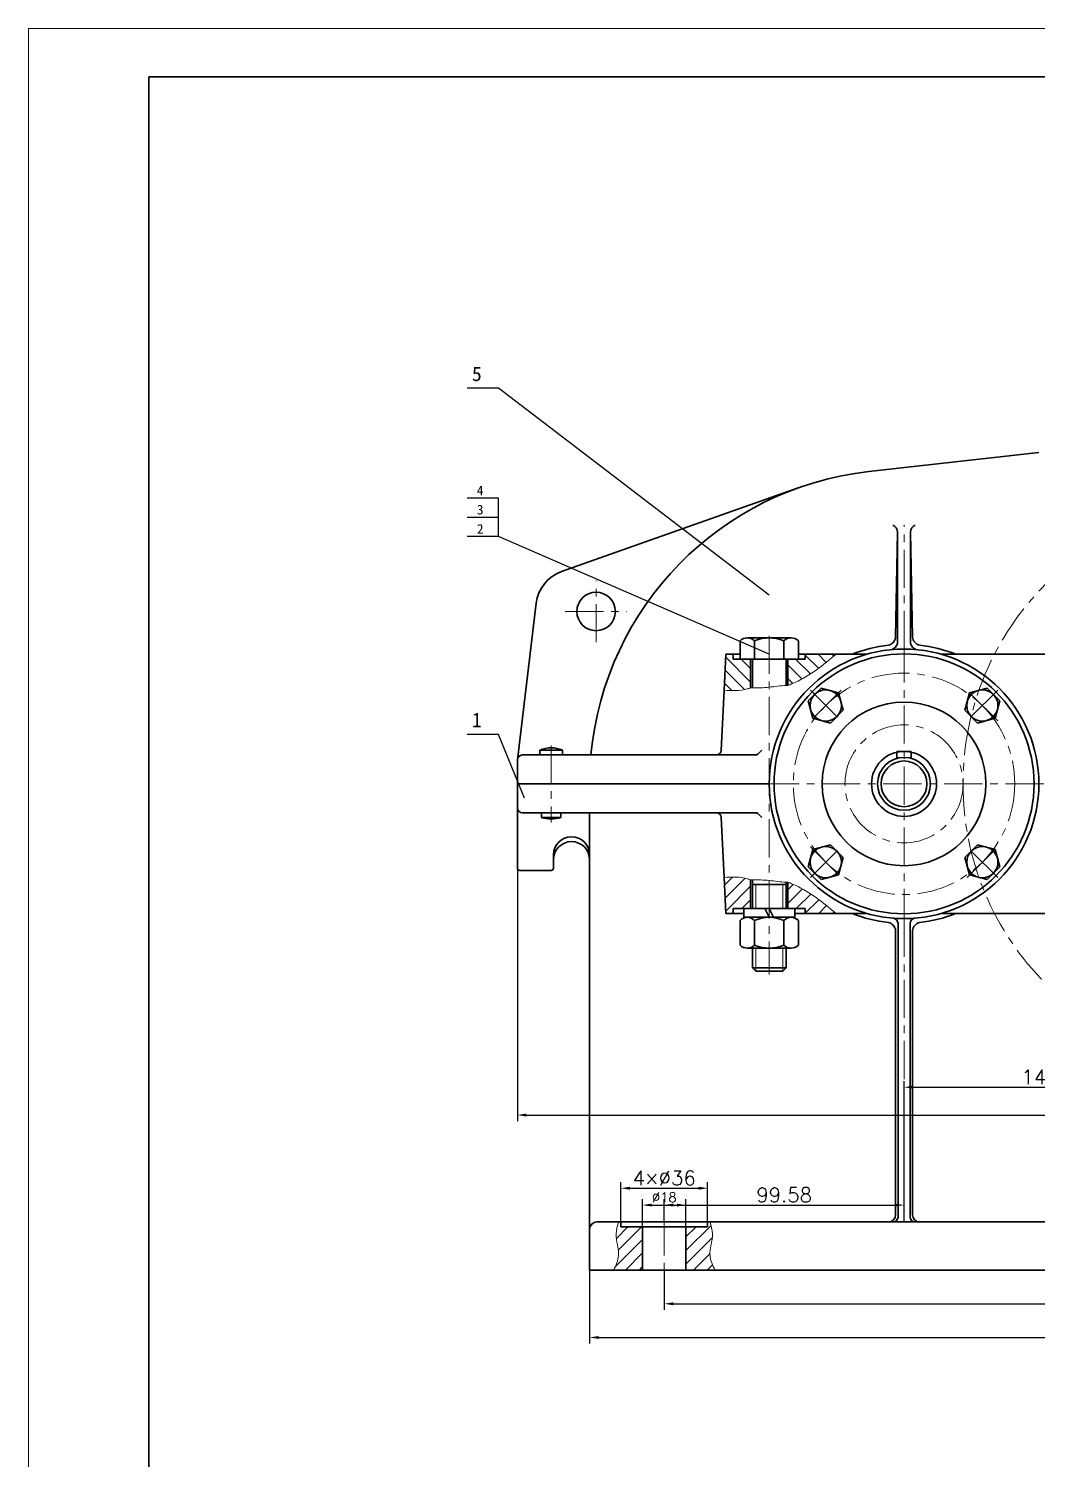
# Model space of a CAD drawing. Header units: millimetres. Extents: x 0 to 841, y 0 to 594.
# Drawn here: x 0 to 209.3, y 297 to 594 of the extents above; entities that cross this region are included whole.
import ezdxf

# ---------------------------------------------------------------- set-up
doc = ezdxf.new("R2010")
doc.units = ezdxf.units.MM
doc.header["$LTSCALE"] = 0.25
doc.linetypes.add('CENTER', pattern=[50.8, 31.75, -6.35, 6.35, -6.35])
for name, color, linetype, lineweight in [('中心线', 1, 'CENTER', 15), ('剖面线', 4, 'Continuous', 15), ('尺寸', 7, 'Continuous', 15), ('标注', 3, 'Continuous', 15), ('粗实线', 7, 'Continuous', 30), ('细实线', 7, 'Continuous', 15)]:
    doc.layers.add(name, color=color, linetype=linetype, lineweight=lineweight)
doc.styles.get("Standard").update_dxf_attribs({"font": ''})
doc.styles.add('txt', font='txt.shx')
doc.styles.get('Standard').set_extended_font_data('SimSun')
doc.dimstyles.new('ISO-25', dxfattribs={"dimtxt": 3, "dimasz": 1.875, "dimexe": 1.25, "dimexo": 0, "dimtad": 1, "dimdec": 3, "dimlfac": 2, "dimrnd": 0.01, "dimdsep": 46, "dimtxsty": 'txt', "dimcen": 2.5, "dimadec": 0, "dimazin": 0, "dimtfac": 1, "dimtdec": 3, "dimtmove": 0, "dimatfit": 3, "dimfxl": 1, "dimarcsym": 0})

# ---------------------------------------------------------------- blocks, each defined once
blk = doc.blocks.new('*D4')
at = {"layer": 'Defpoints', "color": 0, "transparency": 16777216}
for p in [(252.8, 374.1), (181.8, 346.12), (252.8, 346.12)]:
    blk.add_point(p, dxfattribs=at)
at = {"layer": '尺寸', "color": 0, "lineweight": -2, "transparency": 16777216}
for p, q in [((181.8, 346.12), (181.8, 375.35)), ((252.8, 346.12), (252.8, 375.35)), ((183.68, 374.1), (250.93, 374.1))]:
    blk.add_line(p, q, dxfattribs=at)
at = {"layer": '尺寸', "color": 0, "transparency": 16777216}
for points in [[(183.68, 374.41), (183.68, 373.78), (181.8, 374.1)], [(250.93, 374.41), (250.93, 373.78), (252.8, 374.1)]]:
    blk.add_solid(points, dxfattribs=at)
at = {"layer": '尺寸', "color": 0, "transparency": 16777216, "insert": (217.25, 376.22), "char_height": 3, "attachment_point": 5, "style": 'txt'}
blk.add_mtext('142±0.036', dxfattribs=at)
blk = doc.blocks.new('*D6')
at = {"layer": 'Defpoints', "color": 0, "transparency": 16777216}
for p in [(101.51, 430.12), (445.5, 430.12), (445.5, 368.32)]:
    blk.add_point(p, dxfattribs=at)
at = {"layer": '尺寸', "color": 0, "lineweight": -2, "transparency": 16777216}
for p, q in [((101.51, 430.12), (101.51, 367.07)), ((445.5, 430.12), (445.5, 367.07)), ((103.39, 368.32), (443.62, 368.32))]:
    blk.add_line(p, q, dxfattribs=at)
at = {"layer": '尺寸', "color": 0, "transparency": 16777216}
for points in [[(103.39, 368.63), (103.39, 368.01), (101.51, 368.32)], [(443.62, 368.63), (443.62, 368.01), (445.5, 368.32)]]:
    blk.add_solid(points, dxfattribs=at)
at = {"layer": '尺寸', "color": 0, "transparency": 16777216, "insert": (294.37, 370.45), "char_height": 3, "attachment_point": 5, "style": 'txt'}
blk.add_mtext('687.98', dxfattribs=at)
blk = doc.blocks.new('*D7')
at = {"layer": 'Defpoints', "color": 0, "transparency": 16777216}
for p in [(116.51, 336.12), (430.5, 336.12), (430.5, 322.12)]:
    blk.add_point(p, dxfattribs=at)
at = {"layer": '尺寸', "color": 0, "lineweight": -2, "transparency": 16777216}
for p, q in [((116.51, 336.12), (116.51, 320.87)), ((430.5, 336.12), (430.5, 320.87)), ((118.39, 322.12), (428.62, 322.12))]:
    blk.add_line(p, q, dxfattribs=at)
at = {"layer": '尺寸', "color": 0, "transparency": 16777216}
for points in [[(118.39, 322.43), (118.39, 321.81), (116.51, 322.12)], [(428.62, 322.43), (428.62, 321.81), (430.5, 322.12)]]:
    blk.add_solid(points, dxfattribs=at)
at = {"layer": '尺寸', "color": 0, "transparency": 16777216, "insert": (273.51, 324.24), "char_height": 3, "attachment_point": 5, "style": 'txt'}
blk.add_mtext('627.98', dxfattribs=at)
blk = doc.blocks.new('*D9')
at = {"layer": 'Defpoints', "color": 0, "transparency": 16777216}
for p in [(136.51, 349.62), (127.51, 345.12), (136.51, 345.12)]:
    blk.add_point(p, dxfattribs=at)
at = {"layer": '尺寸', "color": 0, "lineweight": -2, "transparency": 16777216}
for p, q in [((127.51, 345.12), (127.51, 350.87)), ((136.51, 345.12), (136.51, 350.87)), ((129.39, 349.62), (134.64, 349.62))]:
    blk.add_line(p, q, dxfattribs=at)
at = {"layer": '尺寸', "color": 0, "transparency": 16777216}
for points in [[(129.39, 349.93), (129.39, 349.31), (127.51, 349.62)], [(134.64, 349.93), (134.64, 349.31), (136.51, 349.62)]]:
    blk.add_solid(points, dxfattribs=at)
at = {"layer": '尺寸', "color": 0, "transparency": 16777216, "insert": (132.01, 351.24), "char_height": 3, "attachment_point": 5, "style": 'txt'}
blk.add_mtext('{\\H0.66667x;%%c18}', dxfattribs=at)
blk = doc.blocks.new('*D10')
at = {"layer": 'Defpoints', "color": 0, "transparency": 16777216}
for p in [(141.01, 353.12), (123.01, 346.12), (141.01, 346.12)]:
    blk.add_point(p, dxfattribs=at)
at = {"layer": '尺寸', "color": 0, "lineweight": -2, "transparency": 16777216}
for p, q in [((123.01, 346.12), (123.01, 354.37)), ((141.01, 346.12), (141.01, 354.37)), ((124.89, 353.12), (139.14, 353.12))]:
    blk.add_line(p, q, dxfattribs=at)
at = {"layer": '尺寸', "color": 0, "transparency": 16777216}
for points in [[(124.89, 353.43), (124.89, 352.81), (123.01, 353.12)], [(139.14, 353.43), (139.14, 352.81), (141.01, 353.12)]]:
    blk.add_solid(points, dxfattribs=at)
at = {"layer": '尺寸', "color": 0, "transparency": 16777216, "insert": (132.01, 355.24), "char_height": 3, "attachment_point": 5, "style": 'txt'}
blk.add_mtext('4×%%c36', dxfattribs=at)
blk = doc.blocks.new('*D11')
at = {"layer": 'Defpoints', "color": 0, "transparency": 16777216}
for p in [(181.8, 349.62), (132.01, 346.12), (181.8, 346.12)]:
    blk.add_point(p, dxfattribs=at)
at = {"layer": '尺寸', "color": 0, "lineweight": -2, "transparency": 16777216}
for p, q in [((132.01, 346.12), (132.01, 350.87)), ((181.8, 346.12), (181.8, 350.87)), ((133.89, 349.62), (179.93, 349.62))]:
    blk.add_line(p, q, dxfattribs=at)
at = {"layer": '尺寸', "color": 0, "transparency": 16777216}
for points in [[(133.89, 349.93), (133.89, 349.31), (132.01, 349.62)], [(179.93, 349.93), (179.93, 349.31), (181.8, 349.62)]]:
    blk.add_solid(points, dxfattribs=at)
at = {"layer": '尺寸', "color": 0, "transparency": 16777216, "insert": (156.91, 351.74), "char_height": 3, "attachment_point": 5, "style": 'txt'}
blk.add_mtext('99.58', dxfattribs=at)
blk = doc.blocks.new('*D12')
at = {"layer": 'Defpoints', "color": 0, "transparency": 16777216}
for p in [(132.01, 336.12), (415, 336.12), (415, 329.12)]:
    blk.add_point(p, dxfattribs=at)
at = {"layer": '尺寸', "color": 0, "lineweight": -2, "transparency": 16777216}
for p, q in [((132.01, 336.12), (132.01, 327.87)), ((415, 336.12), (415, 327.87)), ((133.89, 329.12), (413.12, 329.12))]:
    blk.add_line(p, q, dxfattribs=at)
at = {"layer": '尺寸', "color": 0, "transparency": 16777216}
for points in [[(133.89, 329.43), (133.89, 328.81), (132.01, 329.12)], [(413.12, 329.43), (413.12, 328.81), (415, 329.12)]]:
    blk.add_solid(points, dxfattribs=at)
at = {"layer": '尺寸', "color": 0, "transparency": 16777216, "insert": (273.51, 331.24), "char_height": 3, "attachment_point": 5, "style": 'txt'}
blk.add_mtext('565.98', dxfattribs=at)

msp = doc.modelspace()

# ---------------------------------------------------------------- hatches: boundary and pattern name
at = {"layer": '剖面线'}
h = msp.add_hatch(dxfattribs=at)
h.set_pattern_fill('ANSI31', color=256, scale=0.63, angle=90, style=0)
edge = h.paths.add_edge_path(flags=16)
edge.add_line((144.44388, 456.54383), (144.80238, 464.04383))
edge.add_line((144.80238, 464.04383), (146.30238, 464.04383))
edge.add_line((146.30238, 464.04383), (146.30238, 463.04383))
edge.add_line((146.30238, 463.04383), (149.92738, 463.04383))
edge.add_line((149.92738, 463.04383), (149.92738, 457.04383))
edge.add_spline(control_points=[(149.92738, 457.04383), (149.71964, 456.97401), (147.97092, 456.38622), (146.09604, 456.47), (144.44388, 456.54383)], knot_values=[0, 0, 0, 0, 1.312440475, 11.047947087, 11.047947087, 11.047947087, 11.047947087], degree=3, periodic=0)
h = msp.add_hatch(dxfattribs=at)
h.set_pattern_fill('ANSI31', color=256, scale=0.63, angle=90, style=0)
edge = h.paths.add_edge_path(flags=16)
edge.add_line((167.70988, 464.04383), (161.30238, 464.04383))
edge.add_line((161.30238, 464.04383), (161.30238, 463.04383))
edge.add_line((161.30238, 463.04383), (157.67738, 463.04383))
edge.add_line((157.67738, 463.04383), (157.67738, 457.54383))
edge.add_spline(control_points=[(157.67738, 457.54383), (158.19794, 457.75339), (161.90981, 459.24765), (165.02853, 461.82658), (167.70988, 464.04383)], knot_values=[0, 0, 0, 0, 3.361547263, 23.969827759, 23.969827759, 23.969827759, 23.969827759], degree=3, periodic=0)
h = msp.add_hatch(dxfattribs=at)
h.set_pattern_fill('ANSI31', color=256, scale=0.63, style=0)
edge = h.paths.add_edge_path(flags=16)
edge.add_line((144.44388, 417.69383), (144.80238, 410.19383))
edge.add_line((144.80238, 410.19383), (146.30238, 410.19383))
edge.add_line((146.30238, 410.19383), (146.30238, 411.19383))
edge.add_line((146.30238, 411.19383), (149.92738, 411.19383))
edge.add_line((149.92738, 411.19383), (149.92738, 417.19383))
edge.add_spline(control_points=[(149.92738, 417.19383), (149.71964, 417.26366), (147.97092, 417.85144), (146.09604, 417.76766), (144.44388, 417.69383)], knot_values=[0, 0, 0, 0, 1.312440475, 11.047947087, 11.047947087, 11.047947087, 11.047947087], degree=3, periodic=0)
h = msp.add_hatch(dxfattribs=at)
h.set_pattern_fill('ANSI31', color=256, scale=0.63, style=0)
edge = h.paths.add_edge_path(flags=16)
edge.add_line((167.70988, 410.19383), (161.30238, 410.19383))
edge.add_line((161.30238, 410.19383), (161.30238, 411.19383))
edge.add_line((161.30238, 411.19383), (157.67738, 411.19383))
edge.add_line((157.67738, 411.19383), (157.67738, 416.69383))
edge.add_spline(control_points=[(157.67738, 416.69383), (158.19794, 416.48428), (161.90981, 414.99002), (165.02853, 412.41109), (167.70988, 410.19383)], knot_values=[0, 0, 0, 0, 3.361547263, 23.969827759, 23.969827759, 23.969827759, 23.969827759], degree=3, periodic=0)
h = msp.add_hatch(dxfattribs=at)
h.set_pattern_fill('ANSI31', color=256, scale=0.63, style=0)
edge = h.paths.add_edge_path(flags=16)
edge.add_line((127.51163, 336.11883), (127.51163, 345.11883))
edge.add_line((127.51163, 345.11883), (123.01163, 345.11883))
edge.add_line((123.01163, 345.11883), (123.01163, 346.11883))
edge.add_line((123.01163, 346.11883), (122.51163, 346.11883))
edge.add_spline(control_points=[(122.51163, 346.11883), (122.27194, 345.29), (121.60657, 342.98922), (123.08641, 339.51001), (121.97051, 337.107), (121.51163, 336.11883)], knot_values=[0, 0, 0, 0, 5.099019514, 14.154404652, 20.478959972, 20.478959972, 20.478959972, 20.478959972], degree=3, periodic=0)
edge.add_line((121.51163, 336.11883), (127.51163, 336.11883))
h = msp.add_hatch(dxfattribs=at)
h.set_pattern_fill('ANSI31', color=256, scale=0.63, style=0)
edge = h.paths.add_edge_path(flags=16)
edge.add_line((136.51163, 336.11883), (136.51163, 345.11883))
edge.add_line((136.51163, 345.11883), (141.01163, 345.11883))
edge.add_line((141.01163, 345.11883), (141.01163, 346.11883))
edge.add_line((141.01163, 346.11883), (141.51163, 346.11883))
edge.add_spline(control_points=[(141.51163, 346.11883), (141.75133, 345.29), (142.4167, 342.98922), (140.93686, 339.51001), (142.05275, 337.107), (142.51163, 336.11883)], knot_values=[0, 0, 0, 0, 5.099019514, 14.154404652, 20.478959972, 20.478959972, 20.478959972, 20.478959972], degree=3, periodic=0)
edge.add_line((142.51163, 336.11883), (136.51163, 336.11883))

# ---------------------------------------------------------------- linework, layer by layer
at = {"layer": '中心线'}
for p, q in [((181.80238, 465.11883), (181.80238, 490.90958)), ((117.85438, 466.52648), (117.85438, 479.32648)), ((111.45438, 472.92648), (124.25438, 472.92648)), ((153.80238, 467.88383), (153.80238, 397.49383)), ((181.80238, 466.11883), (181.80238, 408.11883)), ((168.72326, 456.56663), (162.35459, 450.19795)), ((162.35459, 456.56663), (168.72326, 450.19795)), ((201.25018, 450.19795), (194.8815, 456.56663)), ((201.25018, 456.56663), (194.8815, 450.19795)), ((108.51163, 445.11883), (108.51163, 429.11883)), ((210.80238, 437.11883), (152.80238, 437.11883)), ((162.35459, 424.03971), (168.72326, 417.67104)), ((162.35459, 417.67104), (168.72326, 424.03971)), ((194.8815, 417.67104), (201.25018, 424.03971)), ((201.25018, 417.67104), (194.8815, 424.03971)), ((181.80238, 409.11883), (181.80238, 346.11883)), ((132.01163, 347.11883), (132.01163, 335.11883))]:
    msp.add_line(p, q, dxfattribs=at)
for centre, radius in [((252.80238, 437.11883), 58.741), ((181.80238, 437.11883), 23), ((181.80238, 437.11883), 12.259)]:
    msp.add_circle(centre, radius, dxfattribs=at)
at = {"layer": '粗实线'}
for p, q in [((831, 584), (25, 584)), ((25, 584), (25, 10)), ((209.78272, 505.9605), (174.5191, 502.00208)), ((110.69316, 481.2144), (160.02236, 498.66973)), ((180.45238, 489.40958), (180.05238, 467.61883)), ((180.45238, 489.40958), (180.45238, 466.21883)), ((183.15238, 489.40958), (183.55238, 467.61883)), ((183.15238, 489.40958), (183.15238, 466.21883)), ((105.41901, 474.62733), (101.51163, 442.11883)), ((147.74021, 463.04383), (147.74021, 466.81607)), ((149.25575, 467.44383), (158.34902, 467.44383)), ((150.77129, 463.04383), (150.77129, 466.81607)), ((156.83347, 463.04383), (156.83347, 466.81607)), ((159.86456, 463.04383), (159.86456, 466.81607)), ((144.44388, 456.54383), (144.80238, 464.04383)), ((144.80238, 464.04383), (146.30238, 464.04383)), ((146.30238, 464.04383), (146.30238, 463.04383)), ((147.74021, 464.04383), (146.30238, 464.04383)), ((159.86456, 464.04383), (161.30238, 464.04383)), ((167.70988, 464.04383), (161.30238, 464.04383)), ((161.30238, 464.04383), (161.30238, 463.04383)), ((167.70988, 464.04383), (174.11738, 464.04383)), ((189.48738, 464.04383), (245.11738, 464.04383)), ((146.30238, 463.04383), (149.92738, 463.04383)), ((153.80238, 463.04383), (147.74021, 463.04383)), ((149.92738, 463.04383), (149.92738, 457.04383)), ((150.30238, 463.04383), (150.30238, 457.04383)), ((153.80238, 463.04383), (159.86456, 463.04383)), ((157.30238, 463.04383), (157.30238, 457.54383)), ((161.30238, 463.04383), (157.67738, 463.04383)), ((157.67738, 463.04383), (157.67738, 457.54383)), ((143.84789, 444.0711), (144.44388, 456.54383)), ((164.56764, 457.00719), (161.91402, 454.35358)), ((168.19254, 456.0359), (164.56764, 457.00719)), ((169.16383, 452.411), (168.19254, 456.0359)), ((195.41223, 456.0359), (194.44094, 452.411)), ((199.03713, 457.00719), (195.41223, 456.0359)), ((201.69074, 454.35358), (199.03713, 457.00719)), ((161.91402, 454.35358), (162.88531, 450.72868)), ((166.51022, 449.75739), (169.16383, 452.411)), ((194.44094, 452.411), (197.09455, 449.75739)), ((200.71945, 450.72868), (201.69074, 454.35358)), ((162.88531, 450.72868), (166.51022, 449.75739)), ((197.09455, 449.75739), (200.71945, 450.72868)), ((102.51163, 443.11883), (151.30238, 443.11883)), ((106.13663, 444.11883), (106.16342, 443.11883)), ((110.88663, 444.11883), (106.13663, 444.11883)), ((110.88663, 444.11883), (110.85985, 443.11883)), ((142.84903, 443.11883), (142.80238, 443.11883)), ((151.59528, 443.41173), (152.30238, 444.11883)), ((183.30238, 443.86883), (180.30238, 443.86883)), ((180.30238, 443.86883), (180.30238, 442.40883)), ((183.30238, 442.40883), (183.30238, 443.86883)), ((101.51163, 442.11883), (101.51163, 437.11883)), ((101.51163, 419.61883), (101.51163, 437.11883)), ((101.51163, 432.11883), (101.51163, 437.11883)), ((101.51163, 437.11883), (153.80238, 437.11883)), ((102.51163, 431.11883), (151.30238, 431.11883)), ((106.51163, 430.11883), (106.48485, 431.11883)), ((110.51163, 430.11883), (110.53842, 431.11883)), ((116.51163, 431.11883), (116.51163, 336.11883)), ((142.84903, 431.11883), (142.80238, 431.11883)), ((151.59528, 430.82594), (152.30238, 430.11883)), ((106.51163, 430.11883), (110.51163, 430.11883)), ((143.84789, 430.16656), (144.44388, 417.69383)), ((109.01163, 419.61883), (109.01163, 422.36883)), ((162.88531, 423.50899), (161.91402, 419.88409)), ((166.51022, 424.48028), (162.88531, 423.50899)), ((169.16383, 421.82667), (166.51022, 424.48028)), ((168.19254, 418.20176), (169.16383, 421.82667)), ((197.09455, 424.48028), (194.44094, 421.82667)), ((194.44094, 421.82667), (195.41223, 418.20176)), ((200.71945, 423.50899), (197.09455, 424.48028)), ((201.69074, 419.88409), (200.71945, 423.50899)), ((102.01163, 419.11883), (105.26163, 419.11883)), ((108.51163, 419.11883), (105.26163, 419.11883)), ((161.91402, 419.88409), (164.56764, 417.23047)), ((199.03713, 417.23047), (201.69074, 419.88409)), ((144.44388, 417.69383), (144.80238, 410.19383)), ((149.92738, 411.19383), (149.92738, 417.19383)), ((150.30238, 411.19383), (150.30238, 417.19383)), ((157.30238, 416.19383), (150.30238, 416.19383)), ((157.30238, 411.19383), (157.30238, 416.69383)), ((157.67738, 411.19383), (157.67738, 416.69383)), ((164.56764, 417.23047), (168.19254, 418.20176)), ((195.41223, 418.20176), (199.03713, 417.23047)), ((144.80238, 410.19383), (146.30238, 410.19383)), ((146.30238, 410.19383), (146.30238, 411.19383)), ((146.30238, 411.19383), (149.92738, 411.19383)), ((148.50238, 410.19383), (146.30238, 410.19383)), ((148.50238, 409.39383), (148.50238, 411.19383)), ((148.50238, 411.19383), (159.10238, 411.19383)), ((153.80238, 409.39383), (152.90238, 411.19383)), ((154.70238, 409.39383), (153.80238, 411.19383)), ((161.30238, 411.19383), (157.67738, 411.19383)), ((159.10238, 411.19383), (159.10238, 409.39383)), ((159.10238, 410.19383), (161.30238, 410.19383)), ((161.30238, 410.19383), (161.30238, 411.19383)), ((167.70988, 410.19383), (161.30238, 410.19383)), ((167.70988, 410.19383), (174.11738, 410.19383)), ((189.48738, 410.19383), (245.11738, 410.19383)), ((147.74021, 408.76607), (147.74021, 403.62159)), ((159.10238, 409.39383), (148.50238, 409.39383)), ((149.25575, 409.39383), (158.34902, 409.39383)), ((150.77129, 408.76607), (150.77129, 403.62159)), ((156.83347, 408.76607), (156.83347, 403.62159)), ((159.86456, 408.76607), (159.86456, 403.62159)), ((180.55238, 347.11883), (180.55238, 408.11883)), ((183.05238, 347.11883), (183.05238, 408.11883)), ((180.05238, 347.61883), (180.05238, 406.61883)), ((183.55238, 347.61883), (183.55238, 406.61883)), ((149.25575, 402.99383), (158.34902, 402.99383)), ((150.30238, 398.89383), (150.30238, 402.99383)), ((157.30238, 402.99383), (157.30238, 398.89383)), ((151.00238, 398.19383), (150.30238, 398.89383)), ((150.30238, 398.89383), (157.30238, 398.89383)), ((156.60238, 398.19383), (151.00238, 398.19383)), ((157.30238, 398.89383), (156.60238, 398.19383)), ((118.01163, 346.11883), (181.80238, 346.11883)), ((123.01163, 345.11883), (123.01163, 346.11883)), ((123.01163, 346.11883), (123.01163, 346.11883)), ((127.51163, 345.11883), (123.01163, 345.11883)), ((141.01163, 345.11883), (123.01163, 345.11883)), ((127.51163, 336.11883), (127.51163, 345.11883)), ((136.51163, 336.11883), (136.51163, 345.11883)), ((136.51163, 345.11883), (141.01163, 345.11883)), ((141.01163, 345.11883), (141.01163, 346.11883)), ((141.01163, 346.11883), (141.01163, 346.11883)), ((178.55238, 346.11883), (178.55238, 346.11883)), ((179.55238, 346.11883), (179.55238, 346.11883)), ((181.80238, 346.11883), (346.80238, 346.11883)), ((184.05238, 346.11883), (184.05238, 346.11883)), ((185.05238, 346.11883), (185.05238, 346.11883)), ((181.80238, 336.11883), (116.51163, 336.11883)), ((181.80238, 336.11883), (346.80238, 336.11883))]:
    msp.add_line(p, q, dxfattribs=at)
for centre, radius in [((117.85438, 472.92648), 4), ((181.80238, 437.11883), 28), ((181.80238, 437.11883), 27), ((165.53893, 453.38229), 3.25), ((198.06584, 453.38229), 3.25), ((181.80238, 437.11883), 17), ((181.80238, 437.11883), 6.75), ((181.80238, 437.11883), 5.5), ((181.80238, 437.11883), 4.75), ((165.53893, 420.85538), 3.25), ((198.06584, 420.85538), 3.25)]:
    msp.add_circle(centre, radius, dxfattribs=at)
for centre, radius, start, end in [((181.80238, 437.11883), 65.29094, 96.4062595, 174.727314), ((178.95238, 489.40958), 1.5, 0, 70), ((184.65238, 489.40958), 1.5, 110, 180), ((113.36184, 473.67264), 8, 109.4865247, 173.1461812), ((149.25575, 465.30053), 2.1433, 45, 135), ((153.80238, 459.81226), 7.63158, 66.598161, 113.401839), ((158.34902, 465.30053), 2.1433, 45, 135), ((178.17933, 467.77609), 1.87965, 281.4476045, 355.2009497), ((185.42544, 467.77609), 1.87965, 184.7990503, 258.5523955), ((181.80238, 437.11883), 28.9977, 96.4351082, 111.8014095), ((178.35637, 467.02763), 2.24664, 296.3166984, 338.8997013), ((185.24839, 467.02763), 2.24664, 201.1002987, 243.6833016), ((181.80238, 437.11883), 28.99911, 68.1985905, 83.5648918), ((102.51163, 442.11883), 1, 90, 180), ((108.51163, 438.72821), 5.89062, 66.2226839, 113.7773161), ((142.84903, 444.11883), 1, 270, 357.2642602), ((150.88817, 444.11883), 1, 270, 315), ((102.51163, 432.11883), 1, 180, 270), ((142.84903, 430.11883), 1, 2.7357398, 90), ((150.88817, 430.11883), 1, 45, 90), ((108.51163, 437.2309), 7.38793, 254.2933734, 285.7066266), ((112.76163, 422.36883), 3.75, 0, 180), ((112.76163, 421.36883), 3.75, 0, 180), ((102.01163, 419.61883), 0.5, 180, 270), ((108.51163, 419.61883), 0.5, 270, 0), ((181.80238, 437.11883), 28.99911, 248.1985905, 263.5648918), ((181.80238, 437.11883), 28.9977, 276.4351082, 291.8014095), ((149.25575, 407.25053), 2.1433, 45, 135), ((153.80238, 401.76226), 7.63158, 66.598161, 113.401839), ((158.34902, 407.25053), 2.1433, 45, 135), ((178.17933, 406.46158), 1.87965, 4.7990503, 78.5523955), ((179.40606, 408.07088), 1.14733, 2.3956361, 82.6728459), ((184.19871, 408.07088), 1.14733, 97.3271541, 177.6043639), ((185.42544, 406.46158), 1.87965, 101.4476045, 175.2009497), ((149.25575, 405.13714), 2.1433, 225, 315), ((153.80238, 410.62541), 7.63158, 246.598161, 293.401839), ((158.34902, 405.13714), 2.1433, 225, 315), ((178.55238, 347.61883), 1.5, 270, 0), ((185.05238, 347.61883), 1.5, 180, 270), ((118.01163, 344.61883), 1.5, 90, 180), ((179.55238, 347.11883), 1, 270, 0), ((184.05238, 347.11883), 1, 180, 270)]:
    msp.add_arc(centre, radius, start, end, dxfattribs=at)
at = {"layer": '细实线'}
for p, q in [((841, 594), (0, 594)), ((0, 594), (0, 0)), ((151.00238, 411.19383), (151.00238, 416.19383)), ((156.60238, 411.19383), (156.60238, 416.19383)), ((151.00238, 402.99383), (151.00238, 398.19383)), ((156.60238, 402.99383), (156.60238, 398.19383)), ((122.51163, 346.11883), (123.01163, 346.11883)), ((141.51163, 346.11883), (141.01163, 346.11883)), ((127.51163, 336.11883), (121.51163, 336.11883)), ((136.51163, 336.11883), (142.51163, 336.11883))]:
    msp.add_line(p, q, dxfattribs=at)
for points, knots in [([(167.70988, 464.04383), (165.02853, 461.82658), (161.90981, 459.24765), (158.19794, 457.75339), (157.67738, 457.54383)], [0, 0, 0, 0, 20.608280496, 23.969827759, 23.969827759, 23.969827759, 23.969827759]), ([(149.92738, 457.04383), (150.05238, 457.04373), (151.34505, 457.04272), (153.81377, 457.10102), (156.25443, 457.55248), (157.55234, 457.54459), (157.67738, 457.54383)], [0, 0, 0, 0, 0.75, 7.756425622, 14.791338557, 15.541338557, 15.541338557, 15.541338557, 15.541338557]), ([(149.92738, 457.04383), (149.71964, 456.97401), (147.97092, 456.38622), (146.09604, 456.47), (144.44388, 456.54383)], [0, 0, 0, 0, 1.312440475, 11.047947087, 11.047947087, 11.047947087, 11.047947087]), ([(149.92738, 417.19383), (149.71964, 417.26366), (147.97092, 417.85144), (146.09604, 417.76766), (144.44388, 417.69383)], [0, 0, 0, 0, 1.312440475, 11.047947087, 11.047947087, 11.047947087, 11.047947087]), ([(149.92738, 417.19383), (150.05238, 417.19393), (151.34505, 417.19495), (153.81377, 417.13665), (156.25443, 416.68519), (157.55234, 416.69307), (157.67738, 416.69383)], [0, 0, 0, 0, 0.75, 7.756425622, 14.791338557, 15.541338557, 15.541338557, 15.541338557, 15.541338557]), ([(167.70988, 410.19383), (165.02853, 412.41109), (161.90981, 414.99002), (158.19794, 416.48428), (157.67738, 416.69383)], [0, 0, 0, 0, 20.608280496, 23.969827759, 23.969827759, 23.969827759, 23.969827759]), ([(122.51163, 346.11883), (122.27194, 345.29), (121.60657, 342.98922), (123.08641, 339.51001), (121.97051, 337.107), (121.51163, 336.11883)], [0, 0, 0, 0, 5.099019514, 14.154404652, 20.478959972, 20.478959972, 20.478959972, 20.478959972]), ([(141.51163, 346.11883), (141.75133, 345.29), (142.4167, 342.98922), (140.93686, 339.51001), (142.05275, 337.107), (142.51163, 336.11883)], [0, 0, 0, 0, 5.099019514, 14.154404652, 20.478959972, 20.478959972, 20.478959972, 20.478959972])]:
    msp.add_open_spline(points, degree=3, knots=knots, dxfattribs=at)

# ---------------------------------------------------------------- texts
at = {"layer": '标注', "width": 5, "attachment_point": 1}
for s, insert, char_height in [('5', (92.06978, 523.77623), 3), ('4', (93.09783, 499.07527), 2), ('3', (93.10283, 495.07527), 2), ('2', (93.10783, 491.07527), 2), ('1', (92.06978, 451.88851), 3)]:
    msp.add_mtext(s, dxfattribs=dict(at, insert=insert, char_height=char_height))

# ---------------------------------------------------------------- dimensions: what is measured, and where the dimension line sits
at = {"layer": '尺寸'}
for base, p1, p2, override, picture, middle in [((445.49913, 368.32073), (101.51163, 430.11883), (445.49913, 430.11883), {"dimpost": '<>'}, '*D6', (294.36714, 368.32073)), ((252.80238, 374.09537), (181.80238, 346.11883), (252.80238, 346.11883), {"dimpost": '<>±0.036'}, '*D4', (217.25012, 374.09537))]:
    dim = msp.add_linear_dim(base=base, p1=p1, p2=p2, dimstyle='ISO-25', override=override, dxfattribs=at)
    dim.commit()
    dim.dimension.update_dxf_attribs({"geometry": picture, "text_midpoint": middle, "dimtype": 160})
for base, p1, p2, override, picture, middle in [((141.01163, 353.11883), (123.01163, 346.11883), (141.01163, 346.11883), {"dimtxt": 3, "dimdec": 3, "dimpost": '4×%%c<>'}, '*D10', (132.01163, 355.24383)), ((181.8023833333, 349.6188333333), (132.0116333333, 346.1188333333), (181.8023833333, 346.1188333333), {"dimtxt": 3, "dimdec": 3, "dimpost": '<>'}, '*D11', (156.9070083333, 351.7438333333)), ((430.49913, 322.11883), (116.51163, 336.11883), (430.49913, 336.11883), {"dimtxt": 3, "dimdec": 3, "dimpost": '<>'}, '*D7', (273.50538, 324.24383)), ((414.99913, 329.11883), (132.01163, 336.11883), (414.99913, 336.11883), {"dimtxt": 3, "dimdec": 3, "dimpost": '<>'}, '*D12', (273.50538, 331.24383))]:
    dim = msp.add_linear_dim(base=base, p1=p1, p2=p2, dimstyle='ISO-25', override=override, dxfattribs=at)
    dim.commit()
    dim.dimension.update_dxf_attribs({"geometry": picture, "text_midpoint": middle})
dim = msp.add_linear_dim(base=(136.51163, 349.61883), p1=(127.51163, 345.11883), p2=(136.51163, 345.11883), text='{\\H0.66667x;<>}', dimstyle='ISO-25', override={"dimtxt": 3, "dimdec": 3, "dimpost": '%%c<>'}, dxfattribs=at)
dim.commit()
dim.dimension.update_dxf_attribs({"geometry": '*D9', "text_midpoint": (132.01163, 351.24384)})

# ---------------------------------------------------------------- leaders
at = {"layer": '标注'}
for points in [[(153.80238, 476.29328), (97.56978, 519.27623), (91.06978, 519.27623)], [(97.56478, 492.46721), (97.55978, 496.46721), (91.05978, 496.46721)], [(97.56978, 488.46721), (97.56478, 492.46721), (91.06478, 492.46721)], [(153.80238, 464.04383), (97.56978, 488.46721), (91.06978, 488.46721)], [(103.01163, 434.11883), (97.56978, 447.38851), (91.06978, 447.38851)]]:
    msp.add_leader(points, dimstyle='ISO-25', override={"dimldrblk": 'None'}, dxfattribs=at)

doc.saveas('drawing.dxf')
